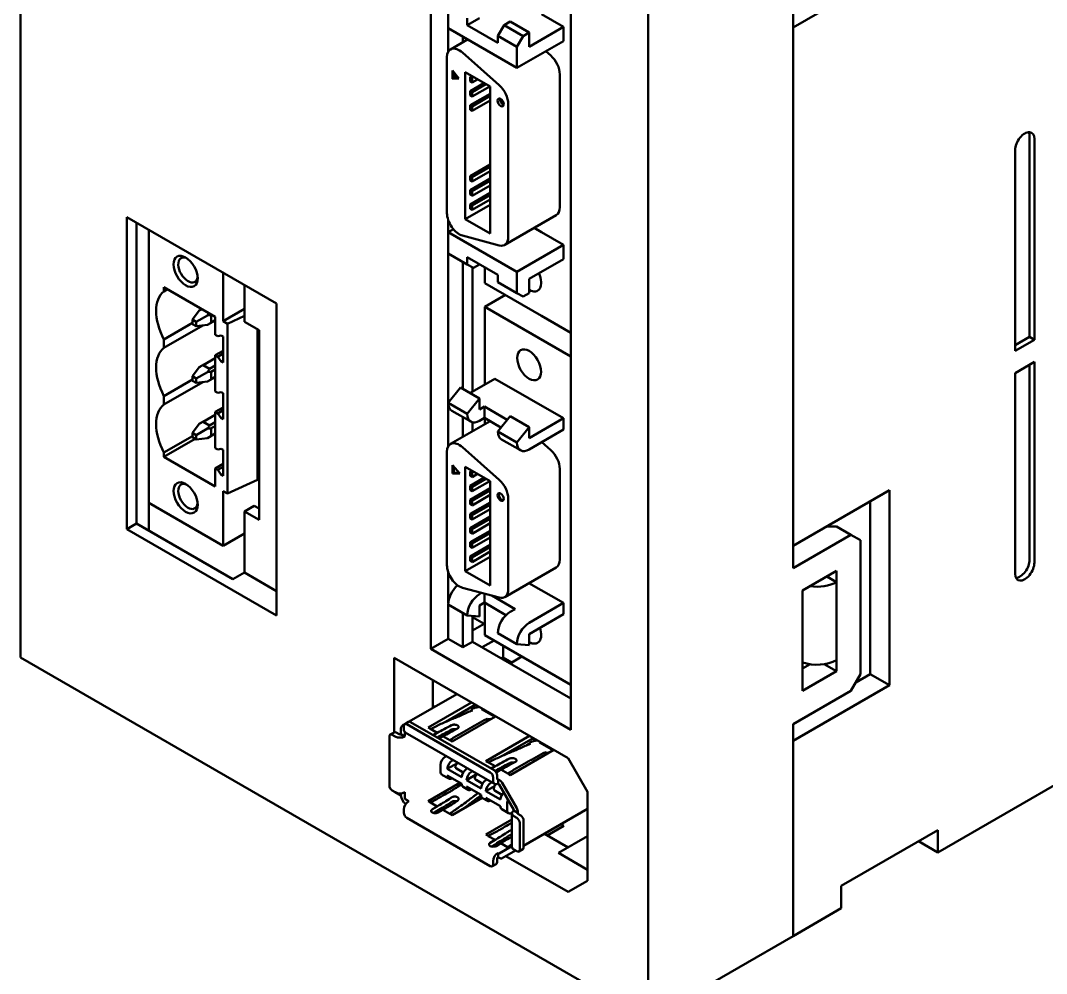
# Model space of a CAD drawing. Header units: millimetres. Extents: x 2121 to 4904, y 892 to 1933.
# Drawn here: x 2998.4 to 3105.8, y 1486.7 to 1586.4 of the extents above; entities that cross this region are included whole.
import ezdxf

# ---------------------------------------------------------------- set-up
doc = ezdxf.new("R2010")
doc.units = ezdxf.units.MM
doc.header["$LTSCALE"] = 1.8
doc.layers.add('외형선(ISO)', color=7, linetype='Continuous', lineweight=50)

msp = doc.modelspace()

# ---------------------------------------------------------------- linework, layer by layer
at = {"layer": '외형선(ISO)'}
for p, q in [((2998.437, 1519.75), (2998.437, 1723.874)), ((3064.097, 1685.965), (3064.097, 1481.841)), ((3041.368, 1520.625), (3041.368, 1598.658)), ((3089.35, 1591.485), (3079.249, 1585.653)), ((3056.015, 1590.202), (3056.015, 1512.168)), ((3043.178, 1585.577), (3043.178, 1587.799)), ((3079.249, 1529.081), (3079.249, 1587.402)), ((3046.45, 1586.651), (3045.167, 1585.91)), ((3045.167, 1585.91), (3045.167, 1586.651)), ((3052.946, 1587.048), (3055.237, 1585.725)), ((3050.362, 1581.429), (3043.178, 1585.577)), ((3043.186, 1583.126), (3043.186, 1585.572)), ((3045.167, 1585.91), (3048.374, 1584.059)), ((3049.015, 1585.91), (3048.374, 1584.799)), ((3049.657, 1586.281), (3049.015, 1585.91)), ((3049.015, 1585.91), (3051.004, 1584.762)), ((3049.657, 1586.281), (3051.645, 1585.133)), ((3051.645, 1583.651), (3055.237, 1585.725)), ((3055.237, 1585.725), (3055.237, 1584.244)), ((3079.249, 1531.414), (3079.249, 1585.653)), ((3045.213, 1584.402), (3043.426, 1583.371)), ((3044.702, 1584.698), (3044.702, 1584.107)), ((3050.362, 1583.651), (3048.374, 1584.799)), ((3048.374, 1584.799), (3048.374, 1584.059)), ((3050.362, 1583.651), (3051.004, 1584.762)), ((3055.237, 1584.244), (3050.362, 1581.429)), ((3051.004, 1584.762), (3051.645, 1585.133)), ((3051.645, 1585.133), (3051.645, 1583.651)), ((3050.362, 1581.429), (3050.362, 1583.651)), ((3053.399, 1583.182), (3053.902, 1582.737)), ((3043.05, 1576.615), (3043.05, 1582.54)), ((3044.665, 1583.039), (3048.514, 1579.626)), ((3043.629, 1581.174), (3043.629, 1580.276)), ((3043.629, 1581.174), (3044.302, 1580.336)), ((3044.956, 1565.61), (3044.956, 1580.974)), ((3044.956, 1580.974), (3047.558, 1579.472)), ((3043.885, 1580.424), (3043.629, 1580.276)), ((3044.302, 1580.336), (3043.629, 1580.276)), ((3043.885, 1580.855), (3043.885, 1580.424)), ((3043.885, 1580.424), (3044.208, 1580.453)), ((3045.47, 1580.487), (3045.635, 1580.583)), ((3045.47, 1580.022), (3045.47, 1580.487)), ((3045.47, 1580.487), (3045.671, 1580.371)), ((3045.671, 1579.906), (3045.47, 1580.022)), ((3045.671, 1580.371), (3045.836, 1580.466)), ((3045.671, 1580.371), (3045.671, 1579.906)), ((3046.239, 1580.234), (3045.671, 1579.906)), ((3054.853, 1580.757), (3054.853, 1576.022)), ((3045.47, 1579.006), (3046.918, 1579.842)), ((3045.47, 1578.541), (3045.47, 1579.006)), ((3045.47, 1579.006), (3045.671, 1578.889)), ((3045.671, 1578.889), (3047.119, 1579.726)), ((3047.522, 1579.493), (3045.671, 1578.424)), ((3045.671, 1578.889), (3045.671, 1578.424)), ((3047.558, 1579.472), (3047.558, 1564.108)), ((3045.47, 1577.524), (3047.558, 1578.73)), ((3045.671, 1578.424), (3045.47, 1578.541)), ((3045.671, 1577.408), (3047.558, 1578.498)), ((3047.558, 1578.032), (3045.671, 1576.943)), ((3045.47, 1577.059), (3045.47, 1577.524)), ((3045.47, 1577.524), (3045.671, 1577.408)), ((3045.671, 1576.943), (3045.47, 1577.059)), ((3045.671, 1577.408), (3045.671, 1576.943)), ((3049.464, 1577.646), (3049.464, 1572.911)), ((3043.05, 1566.245), (3043.05, 1576.615)), ((3054.853, 1576.022), (3054.853, 1566.844)), ((3103.998, 1574.28), (3103.998, 1553.285)), ((3104.503, 1573.989), (3104.503, 1552.993)), ((3049.464, 1572.911), (3049.464, 1563.733)), ((3102.482, 1551.827), (3102.482, 1572.822)), ((3045.47, 1570.118), (3047.558, 1571.323)), ((3045.671, 1570.001), (3047.558, 1571.091)), ((3047.558, 1570.626), (3045.671, 1569.536)), ((3045.47, 1570.118), (3045.671, 1570.001)), ((3045.47, 1569.652), (3045.47, 1570.118)), ((3045.47, 1568.636), (3047.558, 1569.842)), ((3045.671, 1569.536), (3045.47, 1569.652)), ((3045.671, 1570.001), (3045.671, 1569.536)), ((3047.558, 1569.609), (3045.671, 1568.52)), ((3045.671, 1568.52), (3045.47, 1568.636)), ((3045.47, 1568.171), (3045.47, 1568.636)), ((3045.47, 1567.155), (3047.558, 1568.361)), ((3045.47, 1568.171), (3045.671, 1568.055)), ((3045.671, 1568.055), (3047.558, 1569.144)), ((3045.671, 1568.055), (3045.671, 1568.52)), ((3047.558, 1568.128), (3045.671, 1567.039)), ((3047.558, 1567.112), (3044.956, 1565.61)), ((3045.671, 1567.039), (3045.47, 1567.155)), ((3045.47, 1566.69), (3045.47, 1567.155)), ((3045.671, 1566.573), (3047.558, 1567.663)), ((3045.671, 1566.573), (3045.671, 1567.039)), ((3045.47, 1566.69), (3045.671, 1566.573)), ((3054.477, 1566.013), (3049.089, 1562.902)), ((3009.548, 1533.164), (3009.548, 1565.824)), ((3009.548, 1565.824), (3025.206, 1556.784)), ((3010.558, 1533.747), (3010.558, 1565.24)), ((3043.186, 1564.25), (3043.186, 1565.502)), ((3047.558, 1564.108), (3044.956, 1565.61)), ((3011.872, 1535.905), (3011.872, 1564.482)), ((3011.872, 1532.989), (3011.872, 1564.482)), ((3043.719, 1564.558), (3043.178, 1564.245)), ((3043.178, 1564.245), (3050.362, 1560.098)), ((3043.178, 1562.023), (3043.178, 1564.245)), ((3048.514, 1562.851), (3044.665, 1563.882)), ((3052.172, 1564.682), (3052.946, 1564.235)), ((3052.946, 1564.235), (3055.237, 1562.912)), ((3050.362, 1560.098), (3055.237, 1562.912)), ((3055.237, 1562.912), (3055.237, 1561.431)), ((3043.178, 1562.023), (3045.167, 1560.875)), ((3043.186, 1546.403), (3043.186, 1562.019)), ((3044.702, 1561.144), (3044.702, 1547.85)), ((3045.167, 1560.875), (3045.167, 1561.616)), ((3048.374, 1559.764), (3045.167, 1561.616)), ((3045.167, 1560.875), (3045.808, 1560.505)), ((3045.712, 1547.559), (3045.712, 1560.561)), ((3046.45, 1560.875), (3045.808, 1560.505)), ((3055.237, 1561.431), (3051.645, 1559.357)), ((3019.63, 1554.918), (3019.63, 1560.003)), ((3047.027, 1560.542), (3047.027, 1558.913)), ((3048.374, 1559.764), (3048.374, 1559.024)), ((3050.362, 1557.876), (3050.362, 1560.098)), ((3013.427, 1558.049), (3013.427, 1558.499)), ((3018.801, 1555.396), (3013.427, 1558.499)), ((3021.872, 1554.859), (3021.872, 1558.708)), ((3047.027, 1558.913), (3052.946, 1555.495)), ((3048.374, 1559.024), (3050.362, 1557.876)), ((3051.645, 1559.357), (3051.645, 1557.876)), ((3013.427, 1558.049), (3013.817, 1558.274)), ((3047.027, 1556.433), (3049.175, 1557.673)), ((3051.004, 1557.505), (3050.362, 1557.876)), ((3051.645, 1557.876), (3051.004, 1557.505)), ((3025.206, 1556.784), (3025.206, 1524.124)), ((3047.027, 1556.433), (3056.015, 1551.243)), ((3047.027, 1548.319), (3047.027, 1556.433)), ((3017.135, 1556.03), (3016.417, 1555.093)), ((3016.821, 1554.86), (3017.992, 1555.535)), ((3017.419, 1556.194), (3017.135, 1556.03)), ((3018.446, 1555.601), (3018.387, 1555.567)), ((3018.387, 1555.567), (3018.387, 1554.793)), ((3018.801, 1553.506), (3018.801, 1555.396)), ((3021.872, 1556.213), (3019.63, 1554.918)), ((3021.872, 1555.492), (3020.074, 1554.661)), ((3052.946, 1555.495), (3056.015, 1553.723)), ((3016.417, 1554.75), (3013.427, 1553.023)), ((3013.427, 1552.123), (3017.515, 1554.483)), ((3016.417, 1555.093), (3016.417, 1554.626)), ((3016.417, 1555.093), (3016.821, 1554.86)), ((3016.417, 1554.626), (3016.821, 1554.393)), ((3016.821, 1554.393), (3016.821, 1554.86)), ((3017.992, 1554.546), (3016.821, 1554.393)), ((3018.801, 1555.013), (3017.992, 1554.546)), ((3018.801, 1555.033), (3018.387, 1554.793)), ((3020.074, 1554.661), (3019.63, 1554.918)), ((3020.074, 1536.885), (3020.074, 1554.661)), ((3023.387, 1553.984), (3021.872, 1554.859)), ((3018.801, 1553.506), (3019.067, 1553.353)), ((3019.067, 1553.353), (3019.428, 1553.436)), ((3019.428, 1553.436), (3019.63, 1553.32)), ((3019.63, 1553.32), (3019.63, 1550.59)), ((3023.216, 1538.337), (3023.216, 1554.084)), ((3023.387, 1534.155), (3023.387, 1553.984)), ((3102.482, 1552.41), (3103.998, 1553.285)), ((3103.998, 1553.285), (3104.503, 1552.993)), ((3013.427, 1552.123), (3013.427, 1553.023)), ((3104.503, 1552.993), (3102.482, 1551.827)), ((3018.801, 1551.067), (3017.135, 1550.105)), ((3018.801, 1551.047), (3017.547, 1550.323)), ((3018.801, 1551.36), (3019.63, 1551.838)), ((3019.067, 1551.207), (3018.801, 1551.36)), ((3018.801, 1547.581), (3018.801, 1551.36)), ((3019.067, 1551.207), (3019.63, 1551.532)), ((3019.428, 1550.707), (3019.067, 1551.207)), ((3016.417, 1549.167), (3017.135, 1550.105)), ((3017.547, 1550.323), (3018.217, 1549.936)), ((3018.801, 1550.274), (3018.217, 1549.936)), ((3018.801, 1549.881), (3018.387, 1549.642)), ((3019.428, 1550.707), (3019.63, 1550.824)), ((3019.63, 1550.59), (3019.428, 1550.707)), ((3102.482, 1549.494), (3104.503, 1550.66)), ((3103.998, 1550.369), (3103.998, 1529.956)), ((3104.503, 1550.66), (3104.503, 1529.665)), ((3016.417, 1548.824), (3013.427, 1547.098)), ((3016.821, 1548.934), (3016.417, 1549.167)), ((3016.417, 1548.701), (3016.417, 1549.167)), ((3017.992, 1549.61), (3016.821, 1548.934)), ((3016.821, 1548.468), (3016.821, 1548.934)), ((3018.801, 1549.087), (3017.992, 1548.62)), ((3018.387, 1549.642), (3018.387, 1548.868)), ((3018.801, 1549.107), (3018.387, 1548.868)), ((3045.458, 1547.413), (3048.053, 1548.911)), ((3055.237, 1544.764), (3048.053, 1548.911)), ((3102.482, 1528.498), (3102.482, 1549.494)), ((3013.427, 1546.198), (3017.515, 1548.558)), ((3016.417, 1548.701), (3016.821, 1548.468)), ((3016.821, 1548.468), (3017.992, 1548.62)), ((3043.178, 1546.393), (3044.461, 1547.989)), ((3046.45, 1546.841), (3044.461, 1547.989)), ((3013.427, 1546.198), (3013.427, 1547.098)), ((3018.801, 1547.581), (3019.067, 1547.428)), ((3019.067, 1547.428), (3019.428, 1547.511)), ((3019.428, 1547.511), (3019.63, 1547.394)), ((3019.63, 1547.394), (3019.63, 1544.665)), ((3045.167, 1545.245), (3046.45, 1546.841)), ((3046.45, 1546.841), (3046.45, 1545.689)), ((3018.801, 1545.435), (3019.63, 1545.913)), ((3019.067, 1545.281), (3019.63, 1545.606)), ((3043.178, 1546.393), (3045.167, 1545.245)), ((3043.186, 1541.835), (3043.186, 1546.232)), ((3045.543, 1544.414), (3043.554, 1545.563)), ((3046.45, 1545.689), (3046.963, 1545.986)), ((3046.963, 1545.986), (3046.963, 1544.801)), ((3046.963, 1545.986), (3049.35, 1544.607)), ((3018.801, 1545.141), (3017.135, 1544.179)), ((3018.801, 1545.122), (3017.547, 1544.398)), ((3019.067, 1545.281), (3018.801, 1545.435)), ((3018.801, 1541.656), (3018.801, 1545.435)), ((3019.428, 1544.782), (3019.067, 1545.281)), ((3019.428, 1544.782), (3019.63, 1544.898)), ((3019.63, 1544.665), (3019.428, 1544.782)), ((3047.551, 1544.461), (3043.426, 1542.079)), ((3044.702, 1544.9), (3044.702, 1542.816)), ((3046.963, 1544.801), (3046.45, 1544.504)), ((3048.699, 1543.798), (3046.963, 1544.801)), ((3047.027, 1544.159), (3047.027, 1544.764)), ((3048.374, 1543.393), (3049.657, 1544.989)), ((3049.657, 1544.989), (3051.645, 1543.841)), ((3051.645, 1542.69), (3055.237, 1544.764)), ((3055.237, 1543.578), (3055.237, 1544.764)), ((3174.203, 1545.411), (3094.401, 1499.337)), ((3017.135, 1544.179), (3016.417, 1543.242)), ((3016.821, 1543.009), (3017.992, 1543.684)), ((3017.547, 1544.398), (3018.217, 1544.011)), ((3018.801, 1544.348), (3018.217, 1544.011)), ((3018.801, 1543.955), (3018.387, 1543.716)), ((3018.387, 1543.716), (3018.387, 1542.943)), ((3045.712, 1543.399), (3045.712, 1544.348)), ((3050.362, 1542.245), (3048.374, 1543.393)), ((3051.645, 1543.841), (3050.362, 1542.245)), ((3051.645, 1542.69), (3051.645, 1543.841)), ((3051.645, 1541.505), (3055.237, 1543.578)), ((3016.417, 1542.899), (3013.427, 1541.173)), ((3016.7, 1542.612), (3013.427, 1540.722)), ((3016.417, 1543.242), (3016.417, 1542.775)), ((3016.417, 1543.242), (3016.821, 1543.009)), ((3016.417, 1542.775), (3016.821, 1542.542)), ((3016.821, 1542.542), (3016.821, 1543.009)), ((3017.992, 1542.695), (3016.821, 1542.542)), ((3018.801, 1543.162), (3017.992, 1542.695)), ((3018.801, 1543.182), (3018.387, 1542.943)), ((3050.738, 1541.415), (3048.75, 1542.563)), ((3018.801, 1541.656), (3019.067, 1541.502)), ((3019.067, 1541.502), (3019.428, 1541.586)), ((3019.428, 1541.586), (3019.63, 1541.469)), ((3019.63, 1541.469), (3019.63, 1538.74)), ((3043.05, 1529.398), (3043.05, 1541.249)), ((3044.665, 1541.747), (3048.514, 1538.335)), ((3052.972, 1542.27), (3053.902, 1541.445)), ((3013.427, 1540.722), (3013.427, 1541.173)), ((3018.801, 1537.62), (3013.427, 1540.722)), ((3018.801, 1539.509), (3019.63, 1539.988)), ((3018.801, 1537.62), (3018.801, 1539.509)), ((3019.067, 1539.356), (3018.801, 1539.509)), ((3019.067, 1539.356), (3019.63, 1539.681)), ((3019.428, 1538.856), (3019.067, 1539.356)), ((3043.629, 1539.873), (3044.398, 1538.984)), ((3043.629, 1538.984), (3043.629, 1539.873)), ((3043.757, 1539.058), (3043.757, 1539.725)), ((3044.956, 1528.762), (3044.956, 1539.683)), ((3044.956, 1539.683), (3047.558, 1538.181)), ((3045.47, 1539.196), (3045.635, 1539.291)), ((3045.47, 1538.731), (3045.47, 1539.196)), ((3045.47, 1539.196), (3045.671, 1539.079)), ((3045.671, 1539.079), (3045.836, 1539.175)), ((3054.853, 1539.466), (3054.853, 1529.996)), ((3019.428, 1538.856), (3019.63, 1538.973)), ((3019.63, 1538.74), (3019.428, 1538.856)), ((3023.216, 1538.337), (3020.074, 1536.885)), ((3023.387, 1538.436), (3023.216, 1538.337)), ((3043.629, 1538.984), (3043.757, 1539.058)), ((3044.398, 1538.984), (3043.629, 1538.984)), ((3044.334, 1539.058), (3043.757, 1539.058)), ((3045.47, 1538.731), (3045.671, 1538.614)), ((3045.47, 1537.714), (3046.918, 1538.551)), ((3045.671, 1538.614), (3045.671, 1539.079)), ((3046.239, 1538.942), (3045.671, 1538.614)), ((3045.671, 1537.598), (3047.119, 1538.434)), ((3047.522, 1538.202), (3045.671, 1537.133)), ((3047.558, 1538.181), (3047.558, 1527.26)), ((3019.63, 1537.142), (3019.63, 1531.426)), ((3020.074, 1536.885), (3019.63, 1537.142)), ((3045.47, 1537.249), (3045.47, 1537.714)), ((3045.47, 1537.714), (3045.671, 1537.598)), ((3045.47, 1536.233), (3047.558, 1537.439)), ((3045.47, 1537.249), (3045.671, 1537.133)), ((3045.671, 1537.133), (3045.671, 1537.598)), ((3045.671, 1536.117), (3047.558, 1537.206)), ((3079.249, 1531.414), (3089.35, 1537.246)), ((3089.35, 1537.246), (3089.35, 1516.834)), ((3011.872, 1535.905), (3019.63, 1531.426)), ((3045.47, 1535.768), (3045.47, 1536.233)), ((3045.47, 1536.233), (3045.671, 1536.117)), ((3045.47, 1534.752), (3047.558, 1535.957)), ((3047.558, 1536.741), (3045.671, 1535.652)), ((3045.671, 1535.652), (3045.671, 1536.117)), ((3049.464, 1536.355), (3049.464, 1526.885)), ((3087.33, 1518), (3087.33, 1536.08)), ((3022.882, 1535.613), (3021.872, 1535.03)), ((3021.872, 1535.03), (3023.387, 1534.155)), ((3021.872, 1528.615), (3021.872, 1535.03)), ((3023.387, 1535.322), (3022.882, 1535.613)), ((3045.47, 1535.768), (3045.671, 1535.652)), ((3045.671, 1534.635), (3047.558, 1535.725)), ((3047.558, 1535.26), (3045.671, 1534.17)), ((3009.548, 1533.164), (3010.558, 1533.747)), ((3020.66, 1527.915), (3010.558, 1533.747)), ((3045.47, 1534.752), (3045.671, 1534.635)), ((3045.47, 1534.286), (3045.47, 1534.752)), ((3045.47, 1533.27), (3047.558, 1534.476)), ((3045.47, 1534.286), (3045.671, 1534.17)), ((3045.671, 1534.17), (3045.671, 1534.635)), ((3045.671, 1533.154), (3047.558, 1534.243)), ((3047.558, 1533.778), (3045.671, 1532.689)), ((3025.206, 1524.124), (3009.548, 1533.164)), ((3019.63, 1531.426), (3021.872, 1532.721)), ((3045.47, 1532.805), (3045.47, 1533.27)), ((3045.47, 1533.27), (3045.671, 1533.154)), ((3045.47, 1531.789), (3047.558, 1532.995)), ((3045.47, 1532.805), (3045.671, 1532.689)), ((3045.671, 1532.689), (3045.671, 1533.154)), ((3045.671, 1531.673), (3047.558, 1532.762)), ((3082.784, 1533.455), (3083.795, 1533.455)), ((3083.795, 1533.455), (3085.31, 1532.581)), ((3045.47, 1531.324), (3045.47, 1531.789)), ((3045.47, 1531.789), (3045.671, 1531.673)), ((3047.558, 1532.297), (3045.671, 1531.207)), ((3045.671, 1531.207), (3045.671, 1531.673)), ((3085.31, 1532.581), (3079.249, 1529.081)), ((3085.31, 1532.581), (3086.32, 1531.997)), ((3086.32, 1518), (3086.32, 1531.997)), ((3045.47, 1530.308), (3047.558, 1531.513)), ((3045.47, 1531.324), (3045.671, 1531.207)), ((3045.671, 1530.191), (3047.558, 1531.281)), ((3047.558, 1530.816), (3045.671, 1529.726)), ((3044.956, 1528.762), (3047.558, 1530.265)), ((3045.47, 1529.842), (3045.47, 1530.308)), ((3045.47, 1530.308), (3045.671, 1530.191)), ((3045.47, 1529.842), (3045.671, 1529.726)), ((3045.671, 1529.726), (3045.671, 1530.191)), ((3020.66, 1527.915), (3021.872, 1528.615)), ((3021.872, 1528.615), (3025.206, 1526.69)), ((3043.186, 1525.461), (3043.186, 1528.655)), ((3047.558, 1527.26), (3044.956, 1528.762)), ((3054.477, 1529.166), (3049.089, 1526.055)), ((3080.259, 1526.748), (3083.795, 1528.79)), ((3083.795, 1528.79), (3083.795, 1518.292)), ((3051.63, 1527.522), (3055.237, 1525.439)), ((3082.784, 1528.206), (3083.795, 1527.623)), ((3083.795, 1527.623), (3083.795, 1519.458)), ((3048.514, 1526.003), (3044.665, 1527.035)), ((3046.45, 1526.365), (3046.677, 1526.496)), ((3046.963, 1525.476), (3046.963, 1526.419)), ((3080.259, 1516.251), (3080.259, 1526.748)), ((3043.178, 1525.291), (3045.167, 1524.143)), ((3043.186, 1521.674), (3043.186, 1525.286)), ((3046.963, 1525.476), (3046.45, 1525.18)), ((3046.45, 1525.18), (3046.45, 1524.028)), ((3049.22, 1524.172), (3046.963, 1525.476)), ((3047.027, 1522.065), (3047.027, 1525.439)), ((3047.745, 1526.209), (3050.17, 1524.809)), ((3055.237, 1525.439), (3051.645, 1523.365)), ((3055.237, 1525.439), (3055.237, 1524.254)), ((3044.702, 1524.411), (3044.702, 1520.8)), ((3045.167, 1524.143), (3046.45, 1524.028)), ((3045.712, 1521.383), (3045.712, 1524.094)), ((3050.17, 1524.809), (3049.657, 1524.513)), ((3055.237, 1524.254), (3051.645, 1522.18)), ((3045.712, 1523.949), (3046.924, 1523.249)), ((3046.924, 1523.249), (3045.712, 1522.549)), ((3056.015, 1516.876), (3047.027, 1522.065)), ((3050.362, 1521.143), (3048.374, 1522.291)), ((3051.645, 1521.028), (3051.645, 1522.18)), ((3041.368, 1520.625), (3043.186, 1521.674)), ((3044.702, 1520.8), (3043.186, 1521.674)), ((3045.712, 1521.383), (3044.702, 1520.8)), ((3045.712, 1521.383), (3056.015, 1515.434)), ((3046.722, 1520.8), (3047.97, 1521.521)), ((3048.944, 1519.75), (3048.944, 1520.958)), ((3050.362, 1521.143), (3051.645, 1521.028)), ((3056.015, 1512.168), (3041.368, 1520.625)), ((3049.644, 1519.113), (3050.893, 1519.833)), ((3064.097, 1481.841), (2998.437, 1519.75)), ((3037.53, 1519.692), (3055.712, 1509.194)), ((3037.53, 1511.904), (3037.53, 1519.692)), ((3048.944, 1519.75), (3048.742, 1519.633)), ((3049.846, 1519.229), (3048.944, 1519.75)), ((3080.259, 1518.583), (3081.035, 1519.031)), ((3083.795, 1518.292), (3082.514, 1519.031)), ((3083.795, 1518.292), (3080.259, 1516.251)), ((3086.32, 1518), (3085.31, 1516.251)), ((3085.815, 1517.125), (3087.33, 1518)), ((3089.35, 1516.834), (3087.33, 1518)), ((3041.57, 1517.359), (3041.57, 1514.451)), ((3089.35, 1516.834), (3079.249, 1511.002)), ((3039.101, 1513.026), (3044.088, 1515.905)), ((3079.249, 1512.751), (3085.31, 1516.251)), ((3041.065, 1512.401), (3045.611, 1515.026)), ((3041.765, 1514.563), (3041.57, 1514.676)), ((3041.57, 1514.676), (3041.765, 1514.563)), ((3042.916, 1513.003), (3046.015, 1514.793)), ((3048.136, 1513.568), (3043.59, 1510.943)), ((3046.66, 1514.339), (3047.872, 1513.639)), ((3047.227, 1514.093), (3047.227, 1514.011)), ((3038.237, 1512.285), (3038.237, 1511.702)), ((3038.385, 1512.612), (3038.577, 1512.723)), ((3038.54, 1512.576), (3038.54, 1512.226)), ((3038.628, 1512.773), (3039.032, 1513.006)), ((3038.843, 1512.751), (3047.581, 1507.707)), ((3039.247, 1512.985), (3047.985, 1507.94)), ((3041.318, 1512.256), (3041.065, 1512.401)), ((3047.24, 1513.325), (3047.207, 1513.032)), ((3079.249, 1490.589), (3079.249, 1512.751)), ((3037.024, 1506.336), (3037.024, 1511.468)), ((3037.113, 1511.664), (3037.517, 1511.898)), ((3037.631, 1511.468), (3037.327, 1511.643)), ((3038.035, 1511.702), (3037.732, 1511.877)), ((3038.641, 1511.468), (3038.237, 1511.702)), ((3038.641, 1511.935), (3038.641, 1511.468)), ((3038.688, 1511.899), (3048.032, 1506.505)), ((3042.025, 1511.847), (3041.318, 1512.256)), ((3041.621, 1511.614), (3042.025, 1511.847)), ((3042.631, 1511.497), (3042.227, 1511.264)), ((3043.338, 1511.089), (3042.631, 1511.497)), ((3051.672, 1511.527), (3047.126, 1508.902)), ((3052.076, 1511.293), (3048.977, 1509.504)), ((3052.363, 1511.034), (3051.995, 1511.247)), ((3043.59, 1510.943), (3043.338, 1511.089)), ((3051.697, 1510.719), (3051.404, 1510.55)), ((3051.692, 1510.679), (3051.622, 1510.639)), ((3051.735, 1510.741), (3051.735, 1510.741)), ((3052.177, 1511.002), (3052.177, 1511.142)), ((3052.335, 1511.05), (3052.284, 1511.021)), ((3052.72, 1510.84), (3053.933, 1510.14)), ((3079.249, 1490.589), (3079.249, 1511.002)), ((3042.883, 1509.363), (3042.982, 1509.42)), ((3054.214, 1510.059), (3049.651, 1507.424)), ((3053.301, 1509.826), (3053.266, 1509.511)), ((3057.733, 1505.694), (3055.712, 1509.194)), ((3042.378, 1508.488), (3042.378, 1507.8)), ((3044.138, 1508.688), (3043.085, 1508.08)), ((3044.601, 1507.205), (3043.085, 1508.08)), ((3043.689, 1509.012), (3043.59, 1508.955)), ((3044.626, 1507.774), (3044.054, 1508.104)), ((3045.106, 1508.08), (3045.205, 1508.137)), ((3047.126, 1508.902), (3047.379, 1508.756)), ((3048.086, 1508.348), (3047.379, 1508.756)), ((3048.086, 1508.348), (3047.682, 1508.115)), ((3048.199, 1507.714), (3048.692, 1507.998)), ((3049.399, 1507.59), (3048.692, 1507.998)), ((3043.233, 1507.065), (3042.526, 1507.473)), ((3044.601, 1506.517), (3043.085, 1507.392)), ((3046.215, 1507.554), (3045.106, 1506.913)), ((3046.621, 1506.039), (3045.106, 1506.913)), ((3045.71, 1507.845), (3045.611, 1507.788)), ((3046.641, 1506.61), (3046.095, 1506.925)), ((3046.247, 1507.535), (3046.243, 1507.533)), ((3047.126, 1506.913), (3047.225, 1506.97)), ((3047.884, 1507.182), (3047.884, 1506.832)), ((3048.08, 1507.878), (3048.073, 1507.874)), ((3048.288, 1507.415), (3048.288, 1507.065)), ((3048.524, 1506.928), (3048.389, 1507.007)), ((3048.389, 1507.007), (3048.389, 1506.54)), ((3049.399, 1507.59), (3049.534, 1507.512)), ((3041.065, 1504.703), (3044.404, 1506.631)), ((3045.254, 1505.898), (3044.749, 1506.19)), ((3046.621, 1505.35), (3045.106, 1506.225)), ((3048.004, 1506.254), (3047.126, 1505.747)), ((3047.73, 1506.679), (3047.631, 1506.622)), ((3048.389, 1506.54), (3048.524, 1506.462)), ((3048.524, 1506.462), (3050.055, 1503.81)), ((3050.341, 1503.975), (3048.81, 1506.627)), ((3037.631, 1505.636), (3037.327, 1505.811)), ((3038.237, 1505.286), (3037.631, 1505.636)), ((3038.237, 1505.286), (3038.237, 1505.52)), ((3038.641, 1505.053), (3038.641, 1505.636)), ((3039.045, 1504.703), (3038.742, 1504.878)), ((3046.726, 1505.055), (3043.59, 1503.245)), ((3046.469, 1505.199), (3046.722, 1505.053)), ((3046.671, 1505.125), (3046.671, 1505.082)), ((3047.274, 1504.732), (3046.769, 1505.023)), ((3048.641, 1504.872), (3047.126, 1505.747)), ((3048.641, 1504.184), (3047.126, 1505.059)), ((3048.688, 1505.428), (3048.087, 1505.775)), ((3057.733, 1505.694), (3057.733, 1496.363)), ((3038.54, 1503.478), (3038.54, 1503.828)), ((3041.318, 1504.557), (3041.065, 1504.703)), ((3042.019, 1504.146), (3041.312, 1504.554)), ((3042.019, 1504.146), (3041.52, 1503.857)), ((3042.025, 1503.682), (3041.638, 1503.459)), ((3042.126, 1503.507), (3042.625, 1503.796)), ((3043.332, 1503.388), (3042.625, 1503.796)), ((3049.496, 1503.449), (3048.789, 1503.857)), ((3049.348, 1503.776), (3049.348, 1504.464)), ((3050.055, 1503.81), (3050.055, 1503.712)), ((3050.055, 1503.712), (3050.459, 1503.478)), ((3051.066, 1500.037), (3057.733, 1503.887)), ((3038.843, 1502.953), (3047.581, 1497.909)), ((3043.59, 1503.245), (3043.337, 1503.391)), ((3043.337, 1503.391), (3043.337, 1503.391)), ((3049.846, 1502.774), (3047.126, 1501.204)), ((3049.846, 1503.42), (3049.846, 1499.921)), ((3049.853, 1503.484), (3049.855, 1503.485)), ((3050.055, 1503.128), (3050.358, 1502.953)), ((3050.459, 1503.478), (3050.459, 1503.577)), ((3050.459, 1503.362), (3050.763, 1503.187)), ((3051.066, 1499.862), (3051.066, 1502.662)), ((3050.661, 1499.629), (3050.661, 1502.429)), ((3055.258, 1502.108), (3053.54, 1501.116)), ((3054.955, 1502.283), (3055.258, 1502.108)), ((3084.3, 1495.838), (3094.401, 1501.67)), ((3094.401, 1501.67), (3094.401, 1499.337)), ((3047.126, 1501.204), (3047.379, 1501.058)), ((3048.08, 1500.647), (3047.373, 1501.055)), ((3047.581, 1500.358), (3048.08, 1500.647)), ((3053.237, 1501.291), (3055.712, 1499.862)), ((3054.702, 1499.279), (3057.733, 1501.029)), ((3094.401, 1499.337), (3092.381, 1500.504)), ((3047.699, 1499.96), (3048.086, 1500.183)), ((3048.686, 1500.297), (3048.187, 1500.008)), ((3048.524, 1499.23), (3049.846, 1499.993)), ((3049.393, 1499.889), (3048.686, 1500.297)), ((3050.207, 1499.542), (3048.81, 1498.735)), ((3049.398, 1499.892), (3049.534, 1499.813)), ((3049.398, 1499.892), (3049.398, 1499.892)), ((3050.055, 1499.629), (3050.358, 1499.454)), ((3050.573, 1499.433), (3050.977, 1499.666)), ((3047.884, 1498.084), (3047.884, 1498.434)), ((3048.288, 1498.317), (3048.288, 1498.667)), ((3048.389, 1499.308), (3048.524, 1499.23)), ((3048.389, 1498.842), (3048.389, 1499.308)), ((3048.524, 1498.763), (3048.389, 1498.842)), ((3055.712, 1495.197), (3049.197, 1498.958)), ((3057.733, 1497.53), (3054.702, 1499.279)), ((3048.199, 1498.121), (3047.795, 1497.887)), ((3055.712, 1495.197), (3057.733, 1496.363)), ((3084.3, 1493.505), (3084.3, 1495.838)), ((3084.3, 1493.505), (3079.249, 1490.589)), ((3064.097, 1481.841), (3079.249, 1490.589))]:
    msp.add_line(p, q, dxfattribs=at)
for centre, major_axis, ratio, start_param, end_param in [((3044.333, 1581.8), (-0.907, 1.571), 0.5773503, 5.2359878, 7.0685835), ((3053.57, 1581.498), (0.907, -1.571), 0.5773503, 0.7853982, 2.0943951), ((3048.182, 1578.387), (-0.907, 1.571), 0.5773503, 3.9269908, 5.2359878), ((3048.918, 1577.967), (0.227, -0.393), 0.5773503, 3.7428569, 5.6819211), ((3103.492, 1573.405), (0.714, 1.237), 0.5773503, 5.4977871, 8.6393798), ((3102.987, 1573.697), (0.714, 1.237), 0.5773503, 5.4977871, 5.9218182), ((3044.333, 1565.505), (0.907, -1.571), 0.5773503, 3.9269908, 5.7595865), ((3053.57, 1567.584), (0.907, -1.571), 0.5773503, 0, 0.7853982), ((3048.182, 1564.473), (0.907, -1.571), 0.5773503, 5.7595865, 7.0685835), ((3015.956, 1560.285), (0.719, -1.245), 0.5773503, 2.4708442, 6.9539338), ((3051.645, 1559.653), (0.889, -1.54), 0.5773503, 5.4977871, 7.7091685), ((3015.953, 1554.078), (-2.357, 4.083), 0.5773503, 0.074193, 1.4966033), ((3015.778, 1554.257), (2.563, 2.127), 0.1976034, 0.720103, 0.8584228), ((3015.778, 1554.257), (2.563, 2.127), 0.1976034, 5.5708118, 5.7091315), ((3015.778, 1554.257), (3.123, 1.156), 0.1976034, 0.5126609, 0.7123736), ((3015.778, 1554.257), (3.123, 1.156), 0.1976034, 5.4247625, 5.6244752), ((3015.953, 1548.153), (-2.357, 4.083), 0.5773503, 0.074193, 1.4966033), ((3015.778, 1548.331), (2.563, 2.127), 0.1976034, 0.6587102, 0.8584228), ((3015.778, 1548.331), (2.563, 2.127), 0.1976034, 5.5708118, 5.7705244), ((3015.778, 1548.331), (3.123, 1.156), 0.1976034, 0.5126609, 0.7123736), ((3015.778, 1548.331), (3.123, 1.156), 0.1976034, 5.4247625, 5.6244752), ((3015.953, 1542.227), (-2.357, 4.083), 0.5773503, 0.074193, 1.4966033), ((3044.461, 1547.134), (-0.907, -1.571), 0.5773503, 5.4977871, 6.2831853), ((3046.45, 1545.986), (-0.907, -1.571), 0.5773503, 5.4977871, 7.0685835), ((3015.778, 1542.406), (2.563, 2.127), 0.1976034, 0.6587102, 0.8584228), ((3015.778, 1542.406), (2.563, 2.127), 0.1976034, 5.5708118, 5.7705244), ((3015.778, 1542.406), (3.123, 1.156), 0.1976034, 0.5126609, 0.7123736), ((3049.657, 1544.134), (-0.907, -1.571), 0.5773503, 5.4977871, 6.2831853), ((3015.778, 1542.406), (3.123, 1.156), 0.1976034, 5.4247625, 5.6244752), ((3044.333, 1540.508), (-0.907, 1.571), 0.5773503, 5.2359878, 7.0685835), ((3051.645, 1542.986), (-0.907, -1.571), 0.5773503, 5.4977871, 7.0685835), ((3053.57, 1540.206), (0.907, -1.571), 0.5773503, 0.7853982, 2.0943951), ((3015.956, 1536.584), (-0.719, 1.245), 0.5773503, 5.6124368, 10.0955265), ((3048.182, 1537.095), (0.907, -1.571), 0.5773503, 0.7853982, 2.0943951), ((3048.79, 1536.602), (0.227, -0.393), 0.5773503, 3.4283492, 5.9964288), ((3053.57, 1530.737), (0.907, -1.571), 0.5773503, 0, 0.7853982), ((3103.492, 1529.081), (-0.714, -1.237), 0.5773503, 5.4977871, 8.6393798), ((3102.987, 1529.373), (-0.714, -1.237), 0.5773503, 0.3613671, 2.3561945), ((3044.333, 1528.657), (-0.907, 1.571), 0.5773503, 0.7853982, 2.6179939), ((3044.461, 1526.031), (0.907, 1.571), 0.5773503, 1.0264831, 2.3561945), ((3081.774, 1528.79), (-2.857, 0), 0.5773503, 1.3089969, 2.3561945), ((3046.45, 1524.883), (-0.907, -1.571), 0.5773503, 3.9269908, 5.4977871), ((3048.182, 1527.626), (0.907, -1.571), 0.5773503, 5.7595865, 7.0685835), ((3049.657, 1523.032), (0.907, 1.571), 0.5773503, 0.7853982, 2.3561945), ((3051.645, 1521.884), (-0.907, -1.571), 0.5773503, 3.9269908, 5.4977871), ((3051.645, 1522.806), (0.889, -1.54), 0.5773503, 5.4977871, 7.5440877), ((3081.774, 1520.625), (2.857, 0), 0.5773503, 4.1533991, 5.4977871), ((3038.742, 1511.993), (-0.357, 0.619), 0.5773503, 5.8956967, 7.0685835), ((3038.843, 1512.401), (-0.214, 0.371), 0.5773503, 5.4977871, 7.0685835), ((3039.247, 1512.635), (-0.214, 0.371), 0.5773503, 5.4977871, 6.2831853), ((3037.327, 1511.293), (-0.214, 0.371), 0.5773503, 5.4977871, 7.0685835), ((3037.732, 1511.527), (-0.214, 0.371), 0.5773503, 5.4977871, 6.2831853), ((3038.136, 1511.76), (0.714, 0), 0.5773503, 3.9269908, 5.4977871), ((3038.136, 1511.76), (-0.143, 0), 0.5773503, 0.7853982, 2.3561945), ((3039.045, 1512.518), (-0.357, -0.619), 0.5773503, 5.4977871, 6.2831853), ((3042.883, 1508.78), (0.357, 0.619), 0.5773503, 0.7853982, 2.3561945), ((3043.59, 1508.371), (0.357, 0.619), 0.5773503, 0.7853982, 2.3561945), ((3045.106, 1507.497), (-0.357, -0.619), 0.5773503, 3.9269908, 5.4977871), ((3042.883, 1508.091), (-0.357, -0.619), 0.5773503, 5.4977871, 6.2831853), ((3043.59, 1507.683), (-0.357, -0.619), 0.5773503, 5.4977871, 7.0685835), ((3045.611, 1507.205), (0.357, 0.619), 0.5773503, 0.7853982, 2.3561945), ((3047.126, 1506.33), (-0.357, -0.619), 0.5773503, 3.9269908, 5.4977871), ((3047.581, 1507.357), (-0.214, 0.371), 0.5773503, 3.9269908, 5.4977871), ((3047.985, 1507.59), (0.214, -0.371), 0.5773503, 0.7853982, 2.3561945), ((3048.389, 1507.123), (-0.071, -0.124), 0.5773503, 5.4977871, 7.0685835), ((3048.524, 1506.462), (-0.286, 0.495), 0.5773503, 4.712389, 5.4977871), ((3049.534, 1507.045), (-0.286, 0.495), 0.5773503, 5.204382, 5.4977871), ((3037.327, 1506.161), (-0.214, 0.371), 0.5773503, 0.7853982, 2.3561945), ((3045.106, 1506.808), (-0.357, -0.619), 0.5773503, 5.4977871, 6.2831853), ((3045.611, 1506.517), (-0.357, -0.619), 0.5773503, 5.4977871, 7.0685835), ((3047.631, 1506.039), (0.357, 0.619), 0.5773503, 0.7853982, 2.3561945), ((3048.389, 1507.123), (-0.357, -0.619), 0.5773503, 5.4977871, 7.0685835), ((3038.136, 1505.928), (-0.714, 0), 0.5773503, 0.7853982, 2.3561945), ((3038.742, 1504.995), (0.357, -0.619), 0.5773503, 3.9269908, 5.4977871), ((3038.742, 1504.995), (0.071, -0.124), 0.5773503, 3.9269908, 5.4977871), ((3047.126, 1505.642), (-0.357, -0.619), 0.5773503, 5.4977871, 6.2831853), ((3047.631, 1505.35), (-0.357, -0.619), 0.5773503, 5.4977871, 7.0685835), ((3049.146, 1505.164), (-0.357, -0.619), 0.5773503, 4.2204905, 5.4977871), ((3049.853, 1504.756), (-0.357, -0.619), 0.5773503, 4.8650004, 5.4977871), ((3039.045, 1504.12), (0.357, 0.619), 0.5773503, 0.7853982, 2.3561945), ((3041.823, 1503.682), (-0.429, 0), 0.5773503, 5.4977871, 8.6393798), ((3049.146, 1504.476), (-0.357, -0.619), 0.5773503, 5.4977871, 6.2831853), ((3049.853, 1504.067), (-0.357, -0.619), 0.5773503, 5.4977871, 7.0685835), ((3050.56, 1503.42), (-0.714, 0), 0.5773503, 5.4977871, 7.0685835), ((3050.055, 1503.81), (-0.286, 0.495), 0.5773503, 3.9269908, 4.712389), ((3038.843, 1503.303), (-0.214, 0.371), 0.5773503, 0.7853982, 2.3561945), ((3050.358, 1502.603), (-0.214, 0.371), 0.5773503, 3.9269908, 5.4977871), ((3050.56, 1503.42), (-0.143, 0), 0.5773503, 5.4977871, 7.0685835), ((3050.763, 1502.837), (0.214, -0.371), 0.5773503, 0.7853982, 2.3561945), ((3047.884, 1500.183), (-0.429, 0), 0.5773503, 5.4977871, 8.6393798), ((3050.56, 1499.921), (-0.714, 0), 0.5773503, 0, 0.7853982), ((3050.358, 1499.804), (0.214, -0.371), 0.5773503, 5.4977871, 7.0685835), ((3050.763, 1500.037), (0.214, -0.371), 0.5773503, 0, 0.7853982), ((3048.389, 1498.725), (-0.357, -0.619), 0.5773503, 3.9269908, 5.4977871), ((3047.985, 1498.492), (0.214, -0.371), 0.5773503, 0, 0.7853982), ((3048.389, 1498.725), (0.071, 0.124), 0.5773503, 0.7853982, 2.3561945), ((3048.524, 1499.23), (0.286, -0.495), 0.5773503, 5.4977871, 6.2831853), ((3047.581, 1498.259), (0.214, -0.371), 0.5773503, 5.4977871, 7.0685835)]:
    msp.add_ellipse(centre, major_axis=major_axis, ratio=ratio, start_param=start_param, end_param=end_param, dxfattribs=at)
for centre, major_axis in [((3048.661, 1577.819), (-0.227, 0.393)), ((3015.71, 1560.143), (0.893, -1.546)), ((3051.645, 1550.359), (-0.889, 1.54)), ((3015.71, 1536.442), (0.893, -1.546)), ((3048.661, 1536.528), (-0.227, 0.393))]:
    msp.add_ellipse(centre, major_axis=major_axis, ratio=0.5773503, dxfattribs=at)
for points, knots in [([(3045.725, 1514.384), (3045.784, 1514.406), (3045.844, 1514.427), (3046.095, 1514.511), (3046.261, 1514.52), (3046.424, 1514.556)], [0.78244796, 0.78244796, 0.78244796, 0.78244796, 0.81334619, 0.81334619, 0.90532746, 0.90532746, 0.90532746, 0.90532746]), ([(3041.318, 1512.256), (3041.686, 1512.433), (3042.053, 1512.61), (3042.789, 1512.949), (3043.156, 1513.111), (3043.707, 1513.344), (3043.89, 1513.42), (3044.119, 1513.512), (3044.165, 1513.531), (3044.257, 1513.569), (3044.302, 1513.588), (3044.44, 1513.646), (3044.532, 1513.686), (3044.808, 1513.809), (3044.992, 1513.894), (3045.359, 1514.058), (3045.542, 1514.134), (3045.725, 1514.2)], [0, 0, 0, 0, 0.25, 0.25, 0.5, 0.5, 0.625, 0.625, 0.65625, 0.65625, 0.6875, 0.6875, 0.75, 0.75, 0.875, 0.875, 1, 1, 1, 1]), ([(3045.725, 1514.2), (3045.675, 1514.228), (3045.646, 1514.266), (3045.647, 1514.334), (3045.676, 1514.365), (3045.725, 1514.384)], [0, 0, 0, 0, 0.5, 0.5, 1, 1, 1, 1]), ([(3047.208, 1514.104), (3047.197, 1514.096), (3047.186, 1514.088), (3047.165, 1514.073), (3047.155, 1514.066), (3047.145, 1514.059)], [0.0276728142, 0.0276728142, 0.0276728142, 0.0276728142, 0.03125, 0.03125, 0.0346048378, 0.0346048378, 0.0346048378, 0.0346048378]), ([(3047.24, 1513.325), (3047.079, 1513.247), (3046.916, 1513.158), (3046.591, 1512.971), (3046.428, 1512.873), (3046.184, 1512.733), (3046.103, 1512.686), (3045.981, 1512.619), (3045.94, 1512.597), (3045.859, 1512.553), (3045.818, 1512.531), (3045.616, 1512.423), (3045.453, 1512.336), (3044.966, 1512.067), (3044.641, 1511.88), (3043.989, 1511.492), (3043.664, 1511.291), (3043.338, 1511.089)], [0, 0, 0, 0, 0.125, 0.125, 0.25, 0.25, 0.3125, 0.3125, 0.34375, 0.34375, 0.375, 0.375, 0.5, 0.5, 0.75, 0.75, 1, 1, 1, 1]), ([(3043.54, 1512.652), (3043.558, 1512.661), (3043.577, 1512.67), (3043.625, 1512.686), (3043.653, 1512.693), (3043.734, 1512.707), (3043.788, 1512.711), (3043.893, 1512.706), (3043.943, 1512.7), (3044.02, 1512.681), (3044.049, 1512.673), (3044.101, 1512.652), (3044.124, 1512.641), (3044.146, 1512.629)], [0.000001, 0.000001, 0.000001, 0.000001, 0.005342632, 0.005342632, 0.012135695, 0.012135695, 0.023644985, 0.023644985, 0.034235412, 0.034235412, 0.040873923, 0.040873923, 0.047264022, 0.047264022, 0.047264022, 0.047264022]), ([(3044.146, 1512.629), (3044.168, 1512.616), (3044.187, 1512.603), (3044.22, 1512.573), (3044.234, 1512.558), (3044.263, 1512.515), (3044.272, 1512.488), (3044.272, 1512.432), (3044.261, 1512.403), (3044.229, 1512.361), (3044.213, 1512.346), (3044.18, 1512.321), (3044.164, 1512.312), (3044.146, 1512.302)], [0.000001, 0.000001, 0.000001, 0.000001, 0.006390364, 0.006390364, 0.013028081, 0.013028081, 0.023617911, 0.023617911, 0.035126868, 0.035126868, 0.041919759, 0.041919759, 0.047261199, 0.047261199, 0.047261199, 0.047261199]), ([(3047.619, 1513.29), (3047.57, 1513.272), (3047.501, 1513.264), (3047.361, 1513.276), (3047.291, 1513.296), (3047.24, 1513.325)], [0, 0, 0, 0, 0.5, 0.5, 1, 1, 1, 1]), ([(3042.025, 1511.381), (3042.423, 1511.598), (3042.817, 1511.814), (3043.354, 1512.09), (3043.445, 1512.137), (3043.54, 1512.185)], [-0.99773827, -0.99773827, -0.99773827, -0.99773827, -0.75, -0.75, -0.70022842, -0.70022842, -0.70022842, -0.70022842]), ([(3043.54, 1512.185), (3043.558, 1512.194), (3043.577, 1512.202), (3043.625, 1512.218), (3043.653, 1512.225), (3043.734, 1512.24), (3043.788, 1512.243), (3043.892, 1512.239), (3043.941, 1512.232), (3043.987, 1512.221)], [0.000000997, 0.000000997, 0.000000997, 0.000000997, 0.005353774, 0.005353774, 0.012151615, 0.012151615, 0.023645628, 0.023645628, 0.033962312, 0.033962312, 0.033962312, 0.033962312]), ([(3047.379, 1508.756), (3047.746, 1508.934), (3048.114, 1509.111), (3048.85, 1509.45), (3049.217, 1509.612), (3049.768, 1509.845), (3049.951, 1509.92), (3050.18, 1510.013), (3050.226, 1510.031), (3050.317, 1510.069), (3050.363, 1510.089), (3050.501, 1510.147), (3050.593, 1510.187), (3050.868, 1510.31), (3051.052, 1510.395), (3051.42, 1510.558), (3051.603, 1510.635), (3051.786, 1510.7)], [0, 0, 0, 0, 0.25, 0.25, 0.5, 0.5, 0.625, 0.625, 0.65625, 0.65625, 0.6875, 0.6875, 0.75, 0.75, 0.875, 0.875, 1, 1, 1, 1]), ([(3051.786, 1510.7), (3051.736, 1510.729), (3051.707, 1510.767), (3051.708, 1510.835), (3051.737, 1510.866), (3051.786, 1510.884)], [0, 0, 0, 0, 0.5, 0.5, 1, 1, 1, 1]), ([(3051.786, 1510.884), (3051.845, 1510.906), (3051.905, 1510.928), (3052.156, 1511.012), (3052.322, 1511.021), (3052.485, 1511.057)], [0.78244796, 0.78244796, 0.78244796, 0.78244796, 0.81334619, 0.81334619, 0.90532746, 0.90532746, 0.90532746, 0.90532746]), ([(3053.269, 1510.604), (3053.258, 1510.596), (3053.247, 1510.588), (3053.226, 1510.573), (3053.216, 1510.566), (3053.206, 1510.559)], [0.0276728142, 0.0276728142, 0.0276728142, 0.0276728142, 0.03125, 0.03125, 0.0346048378, 0.0346048378, 0.0346048378, 0.0346048378]), ([(3053.301, 1509.826), (3053.14, 1509.748), (3052.977, 1509.659), (3052.652, 1509.472), (3052.489, 1509.374), (3052.245, 1509.233), (3052.163, 1509.187), (3052.042, 1509.12), (3052.001, 1509.097), (3051.92, 1509.053), (3051.879, 1509.032), (3051.677, 1508.924), (3051.514, 1508.836), (3051.027, 1508.567), (3050.702, 1508.381), (3050.05, 1507.993), (3049.725, 1507.792), (3049.399, 1507.59)], [0, 0, 0, 0, 0.125, 0.125, 0.25, 0.25, 0.3125, 0.3125, 0.34375, 0.34375, 0.375, 0.375, 0.5, 0.5, 0.75, 0.75, 1, 1, 1, 1]), ([(3050.207, 1509.129), (3050.185, 1509.142), (3050.162, 1509.153), (3050.11, 1509.173), (3050.081, 1509.182), (3050.004, 1509.2), (3049.954, 1509.207), (3049.849, 1509.211), (3049.795, 1509.208), (3049.714, 1509.194), (3049.686, 1509.186), (3049.638, 1509.17), (3049.619, 1509.162), (3049.601, 1509.153)], [-0.047264024, -0.047264024, -0.047264024, -0.047264024, -0.040874279, -0.040874279, -0.034236165, -0.034236165, -0.023645701, -0.023645701, -0.012136056, -0.012136056, -0.005342759, -0.005342759, -0.000001, -0.000001, -0.000001, -0.000001]), ([(3050.207, 1508.803), (3050.225, 1508.812), (3050.241, 1508.822), (3050.274, 1508.847), (3050.29, 1508.861), (3050.322, 1508.904), (3050.332, 1508.932), (3050.332, 1508.989), (3050.324, 1509.016), (3050.295, 1509.058), (3050.281, 1509.074), (3050.248, 1509.104), (3050.228, 1509.117), (3050.207, 1509.129)], [-0.047261196, -0.047261196, -0.047261196, -0.047261196, -0.041919883, -0.041919883, -0.035127227, -0.035127227, -0.023618624, -0.023618624, -0.013028831, -0.013028831, -0.006390717, -0.006390717, -0.000001, -0.000001, -0.000001, -0.000001]), ([(3053.68, 1509.791), (3053.631, 1509.773), (3053.562, 1509.765), (3053.422, 1509.777), (3053.352, 1509.796), (3053.301, 1509.826)], [0, 0, 0, 0, 0.5, 0.5, 1, 1, 1, 1]), ([(3053.863, 1509.856), (3053.863, 1509.856), (3053.862, 1509.856), (3053.799, 1509.834), (3053.739, 1509.813), (3053.68, 1509.791)], [0.186565788, 0.186565788, 0.186565788, 0.186565788, 0.186653806, 0.186653806, 0.217552044, 0.217552044, 0.217552044, 0.217552044]), ([(3044.054, 1508.104), (3044.015, 1508.127), (3043.977, 1508.158), (3043.935, 1508.216), (3043.921, 1508.252), (3043.921, 1508.292), (3043.922, 1508.302), (3043.924, 1508.311)], [0.17401572, 0.17401572, 0.17401572, 0.17401572, 0.185665222, 0.185665222, 0.196861937, 0.196861937, 0.20013202, 0.20013202, 0.20013202, 0.20013202]), ([(3044.188, 1508.724), (3044.163, 1508.708), (3044.14, 1508.69), (3044.09, 1508.645), (3044.064, 1508.617), (3044.02, 1508.558), (3044.001, 1508.527), (3043.969, 1508.465), (3043.956, 1508.434), (3043.936, 1508.372), (3043.929, 1508.341), (3043.923, 1508.311)], [0.81672409, 0.81672409, 0.81672409, 0.81672409, 0.9050773, 0.9050773, 1.02475644, 1.02475644, 1.14443557, 1.14443557, 1.26411471, 1.26411471, 1.38379385, 1.38379385, 1.38379385, 1.38379385]), ([(3049.601, 1508.686), (3049.506, 1508.638), (3049.415, 1508.591), (3048.876, 1508.313), (3048.48, 1508.097), (3048.08, 1507.878)], [0.70022842, 0.70022842, 0.70022842, 0.70022842, 0.75, 0.75, 0.99888466, 0.99888466, 0.99888466, 0.99888466]), ([(3050.048, 1508.722), (3050.002, 1508.733), (3049.953, 1508.74), (3049.849, 1508.744), (3049.795, 1508.74), (3049.714, 1508.726), (3049.686, 1508.719), (3049.638, 1508.703), (3049.619, 1508.695), (3049.601, 1508.686)], [-0.033962316, -0.033962316, -0.033962316, -0.033962316, -0.023646335, -0.023646335, -0.012151972, -0.012151972, -0.0053539, -0.0053539, -0.000000997, -0.000000997, -0.000000997, -0.000000997]), ([(3046.095, 1506.925), (3046.047, 1506.953), (3046.016, 1506.982), (3045.972, 1507.039), (3045.959, 1507.07), (3045.956, 1507.118), (3045.957, 1507.132), (3045.961, 1507.146)], [-0.046813025, -0.046813025, -0.046813025, -0.046813025, -0.036144275, -0.036144275, -0.024313585, -0.024313585, -0.019036283, -0.019036283, -0.019036283, -0.019036283]), ([(3045.961, 1507.146), (3045.98, 1507.225), (3046.013, 1507.301), (3046.094, 1507.414), (3046.136, 1507.458), (3046.202, 1507.508), (3046.222, 1507.521), (3046.243, 1507.533)], [0, 0, 0, 0, 0.018102741, 0.018102741, 0.03120081, 0.03120081, 0.036558617, 0.036558617, 0.036558617, 0.036558617]), ([(3041.318, 1504.557), (3041.682, 1504.754), (3042.043, 1504.949), (3042.403, 1505.15), (3042.48, 1505.194), (3042.557, 1505.237), (3042.633, 1505.281), (3042.889, 1505.426), (3043.145, 1505.575), (3043.401, 1505.728), (3043.431, 1505.746), (3043.461, 1505.763), (3043.49, 1505.781), (3043.604, 1505.849), (3043.718, 1505.918), (3043.832, 1505.988), (3043.899, 1506.029), (3043.967, 1506.07), (3044.034, 1506.112), (3044.043, 1506.117), (3044.052, 1506.123), (3044.061, 1506.128), (3044.066, 1506.131), (3044.071, 1506.135), (3044.076, 1506.138), (3044.081, 1506.141), (3044.086, 1506.144), (3044.092, 1506.147), (3044.102, 1506.153), (3044.112, 1506.16), (3044.122, 1506.166), (3044.139, 1506.177), (3044.157, 1506.187), (3044.174, 1506.198), (3044.215, 1506.223), (3044.255, 1506.247), (3044.295, 1506.271), (3044.302, 1506.275), (3044.309, 1506.28), (3044.316, 1506.284), (3044.411, 1506.341), (3044.505, 1506.396), (3044.599, 1506.451), (3044.601, 1506.452), (3044.602, 1506.453), (3044.604, 1506.453)], [0.00129651, 0.00129651, 0.00129651, 0.00129651, 0.24903164, 0.24903164, 0.24903164, 0.30213972, 0.30213972, 0.30213972, 0.4789093, 0.4789093, 0.4789093, 0.49935443, 0.49935443, 0.49935443, 0.57801266, 0.57801266, 0.57801266, 0.62451582, 0.62451582, 0.62451582, 0.6307839, 0.6307839, 0.6307839, 0.63413165, 0.63413165, 0.63413165, 0.63747116, 0.63747116, 0.63747116, 0.64411301, 0.64411301, 0.64411301, 0.65580617, 0.65580617, 0.65580617, 0.68233735, 0.68233735, 0.68233735, 0.68709652, 0.68709652, 0.68709652, 0.74967721, 0.74967721, 0.74967721, 0.75070077, 0.75070077, 0.75070077, 0.75070077]), ([(3048.143, 1506.472), (3048.139, 1506.468), (3048.135, 1506.463), (3048.093, 1506.419), (3048.063, 1506.375), (3048.015, 1506.286), (3047.998, 1506.241), (3047.973, 1506.153), (3047.966, 1506.109), (3047.958, 1506.024), (3047.958, 1505.983), (3047.961, 1505.942)], [0.93842218, 0.93842218, 0.93842218, 0.93842218, 0.95739645, 0.95739645, 1.12939473, 1.12939473, 1.30139301, 1.30139301, 1.4733913, 1.4733913, 1.64538958, 1.64538958, 1.64538958, 1.64538958]), ([(3048.087, 1505.775), (3048.049, 1505.797), (3048.014, 1505.828), (3047.975, 1505.882), (3047.963, 1505.914), (3047.961, 1505.942)], [0.186923853, 0.186923853, 0.186923853, 0.186923853, 0.198104396, 0.198104396, 0.208200204, 0.208200204, 0.208200204, 0.208200204]), ([(3043.54, 1505.095), (3043.445, 1505.033), (3043.354, 1504.974), (3042.815, 1504.63), (3042.419, 1504.389), (3042.019, 1504.146)], [0.70022842, 0.70022842, 0.70022842, 0.70022842, 0.75, 0.75, 0.99888466, 0.99888466, 0.99888466, 0.99888466]), ([(3046.292, 1505.54), (3046.275, 1505.528), (3046.258, 1505.516), (3046.241, 1505.503), (3046.157, 1505.443), (3046.073, 1505.381), (3045.989, 1505.318), (3045.983, 1505.313), (3045.976, 1505.309), (3045.97, 1505.304), (3045.936, 1505.279), (3045.902, 1505.253), (3045.869, 1505.227), (3045.851, 1505.214), (3045.834, 1505.201), (3045.816, 1505.187), (3045.807, 1505.181), (3045.798, 1505.174), (3045.79, 1505.167), (3045.785, 1505.163), (3045.781, 1505.16), (3045.776, 1505.157), (3045.772, 1505.153), (3045.767, 1505.149), (3045.763, 1505.146), (3045.755, 1505.14), (3045.746, 1505.134), (3045.738, 1505.128), (3045.679, 1505.081), (3045.619, 1505.036), (3045.56, 1504.99), (3045.459, 1504.913), (3045.359, 1504.836), (3045.258, 1504.761), (3045.232, 1504.741), (3045.206, 1504.721), (3045.179, 1504.701), (3044.953, 1504.532), (3044.727, 1504.365), (3044.5, 1504.203), (3044.433, 1504.154), (3044.365, 1504.105), (3044.296, 1504.057), (3043.979, 1503.831), (3043.66, 1503.612), (3043.337, 1503.391)], [0.23745896, 0.23745896, 0.23745896, 0.23745896, 0.25032277, 0.25032277, 0.25032277, 0.31290347, 0.31290347, 0.31290347, 0.31767539, 0.31767539, 0.31767539, 0.34284548, 0.34284548, 0.34284548, 0.35590217, 0.35590217, 0.35590217, 0.3625444, 0.3625444, 0.3625444, 0.36588411, 0.36588411, 0.36588411, 0.36923206, 0.36923206, 0.36923206, 0.37548416, 0.37548416, 0.37548416, 0.42200664, 0.42200664, 0.42200664, 0.50064555, 0.50064555, 0.50064555, 0.52111597, 0.52111597, 0.52111597, 0.69787764, 0.69787764, 0.69787764, 0.75096832, 0.75096832, 0.75096832, 0.99870353, 0.99870353, 0.99870353, 0.99870353]), ([(3044.146, 1505.119), (3044.124, 1505.131), (3044.101, 1505.142), (3044.049, 1505.16), (3044.02, 1505.168), (3043.943, 1505.182), (3043.893, 1505.186), (3043.788, 1505.181), (3043.734, 1505.173), (3043.653, 1505.15), (3043.625, 1505.139), (3043.577, 1505.117), (3043.558, 1505.106), (3043.54, 1505.095)], [-0.047265482, -0.047265482, -0.047265482, -0.047265482, -0.040876588, -0.040876588, -0.034239841, -0.034239841, -0.023646335, -0.023646335, -0.012151972, -0.012151972, -0.0053539, -0.0053539, -0.000000997, -0.000000997, -0.000000997, -0.000000997]), ([(3044.146, 1504.745), (3044.164, 1504.756), (3044.18, 1504.769), (3044.213, 1504.799), (3044.229, 1504.817), (3044.261, 1504.868), (3044.272, 1504.902), (3044.272, 1504.967), (3044.263, 1504.998), (3044.234, 1505.044), (3044.22, 1505.061), (3044.187, 1505.092), (3044.168, 1505.106), (3044.146, 1505.119)], [-0.04726258, -0.04726258, -0.04726258, -0.04726258, -0.041910132, -0.041910132, -0.035112708, -0.035112708, -0.0236194, -0.0236194, -0.01302658, -0.01302658, -0.00638985, -0.00638985, -0.000001, -0.000001, -0.000001, -0.000001]), ([(3046.622, 1505.308), (3046.577, 1505.276), (3046.533, 1505.244), (3046.491, 1505.214), (3046.45, 1505.185), (3046.411, 1505.157), (3046.373, 1505.13), (3046.354, 1505.116), (3046.336, 1505.103), (3046.318, 1505.09), (3046.3, 1505.077), (3046.284, 1505.065), (3046.265, 1505.052), (3046.192, 1504.998), (3046.116, 1504.942), (3046.035, 1504.882), (3046.03, 1504.878), (3046.026, 1504.875), (3046.021, 1504.872), (3045.985, 1504.844), (3045.948, 1504.816), (3045.91, 1504.787), (3045.906, 1504.785), (3045.903, 1504.782), (3045.9, 1504.78), (3045.882, 1504.766), (3045.863, 1504.752), (3045.845, 1504.738), (3045.839, 1504.733), (3045.834, 1504.729), (3045.828, 1504.725), (3045.811, 1504.711), (3045.793, 1504.698), (3045.778, 1504.686), (3045.612, 1504.558), (3045.453, 1504.436), (3045.291, 1504.314), (3045.129, 1504.192), (3044.966, 1504.072), (3044.803, 1503.953), (3044.786, 1503.941), (3044.769, 1503.928), (3044.753, 1503.916)], [0.15508162, 0.15508162, 0.15508162, 0.15508162, 0.1875, 0.1875, 0.1875, 0.21875, 0.21875, 0.21875, 0.234375, 0.234375, 0.234375, 0.25, 0.25, 0.25, 0.3125, 0.3125, 0.3125, 0.31593771, 0.31593771, 0.31593771, 0.34375, 0.34375, 0.34375, 0.34626832, 0.34626832, 0.34626832, 0.359375, 0.359375, 0.359375, 0.36328125, 0.36328125, 0.36328125, 0.375, 0.375, 0.375, 0.5, 0.5, 0.5, 0.625, 0.625, 0.625, 0.63804411, 0.63804411, 0.63804411, 0.63804411]), ([(3042.625, 1503.796), (3043.025, 1504.039), (3043.421, 1504.28), (3043.96, 1504.624), (3044.052, 1504.683), (3044.146, 1504.745)], [-0.99888466, -0.99888466, -0.99888466, -0.99888466, -0.75, -0.75, -0.70022842, -0.70022842, -0.70022842, -0.70022842]), ([(3044.059, 1504.688), (3044.037, 1504.695), (3044.014, 1504.701), (3043.943, 1504.714), (3043.893, 1504.718), (3043.788, 1504.714), (3043.734, 1504.705), (3043.653, 1504.682), (3043.625, 1504.671), (3043.577, 1504.649), (3043.558, 1504.639), (3043.54, 1504.627)], [-0.039576965, -0.039576965, -0.039576965, -0.039576965, -0.034236165, -0.034236165, -0.023645701, -0.023645701, -0.012136056, -0.012136056, -0.005342759, -0.005342759, -0.000001, -0.000001, -0.000001, -0.000001]), ([(3047.379, 1501.058), (3047.743, 1501.254), (3048.104, 1501.45), (3048.463, 1501.651), (3048.541, 1501.694), (3048.617, 1501.738), (3048.694, 1501.781), (3048.95, 1501.927), (3049.206, 1502.076), (3049.462, 1502.229), (3049.492, 1502.246), (3049.522, 1502.264), (3049.551, 1502.282), (3049.65, 1502.341), (3049.748, 1502.4), (3049.846, 1502.46)], [0.00129651, 0.00129651, 0.00129651, 0.00129651, 0.24903164, 0.24903164, 0.24903164, 0.30213972, 0.30213972, 0.30213972, 0.4789093, 0.4789093, 0.4789093, 0.49935443, 0.49935443, 0.49935443, 0.56727859, 0.56727859, 0.56727859, 0.56727859]), ([(3048.08, 1500.647), (3048.48, 1500.89), (3048.876, 1501.131), (3049.415, 1501.475), (3049.506, 1501.534), (3049.601, 1501.595)], [-0.99888466, -0.99888466, -0.99888466, -0.99888466, -0.75, -0.75, -0.70022842, -0.70022842, -0.70022842, -0.70022842]), ([(3049.601, 1501.595), (3049.619, 1501.607), (3049.638, 1501.618), (3049.686, 1501.64), (3049.714, 1501.65), (3049.777, 1501.668), (3049.811, 1501.675), (3049.846, 1501.68)], [0.000000997, 0.000000997, 0.000000997, 0.000000997, 0.005353774, 0.005353774, 0.012151615, 0.012151615, 0.019584908, 0.019584908, 0.019584908, 0.019584908]), ([(3049.601, 1501.128), (3049.619, 1501.139), (3049.638, 1501.15), (3049.686, 1501.172), (3049.714, 1501.183), (3049.777, 1501.201), (3049.811, 1501.208), (3049.846, 1501.212)], [0.000001, 0.000001, 0.000001, 0.000001, 0.005342632, 0.005342632, 0.012135695, 0.012135695, 0.019583958, 0.019583958, 0.019583958, 0.019583958])]:
    msp.add_open_spline(points, degree=3, knots=knots, dxfattribs=at)
for points in [[(3045.63, 1514.164), (3045.635, 1514.212), (3045.641, 1514.26), (3045.647, 1514.307)], [(3046.765, 1514.359), (3046.73, 1514.352), (3046.695, 1514.345), (3046.66, 1514.339)], [(3047.872, 1513.639), (3047.907, 1513.645), (3047.942, 1513.652), (3047.977, 1513.659)], [(3042.025, 1511.847), (3042.499, 1512.107), (3042.974, 1512.366), (3043.54, 1512.652)], [(3044.146, 1512.302), (3043.58, 1512.016), (3043.106, 1511.757), (3042.631, 1511.497)], [(3047.716, 1513.325), (3047.683, 1513.314), (3047.651, 1513.302), (3047.619, 1513.29)], [(3051.691, 1510.665), (3051.696, 1510.713), (3051.702, 1510.76), (3051.708, 1510.808)], [(3052.826, 1510.86), (3052.791, 1510.852), (3052.756, 1510.846), (3052.72, 1510.84)], [(3053.933, 1510.14), (3053.968, 1510.146), (3054.003, 1510.152), (3054.038, 1510.16)], [(3049.601, 1509.153), (3049.035, 1508.867), (3048.56, 1508.608), (3048.086, 1508.348)], [(3048.692, 1507.998), (3049.166, 1508.258), (3049.641, 1508.517), (3050.207, 1508.803)], [(3044.759, 1507.72), (3044.711, 1507.733), (3044.662, 1507.753), (3044.626, 1507.774)], [(3046.779, 1506.554), (3046.735, 1506.566), (3046.687, 1506.584), (3046.641, 1506.61)], [(3048.797, 1505.383), (3048.757, 1505.395), (3048.718, 1505.411), (3048.688, 1505.428)], [(3042.025, 1503.682), (3042.499, 1503.971), (3042.974, 1504.26), (3043.54, 1504.627)], [(3049.601, 1501.128), (3049.035, 1500.761), (3048.56, 1500.472), (3048.086, 1500.183)], [(3049.846, 1501.013), (3049.432, 1500.75), (3049.061, 1500.525), (3048.686, 1500.297)], [(3049.847, 1500.2), (3049.698, 1500.097), (3049.548, 1499.995), (3049.398, 1499.892)]]:
    msp.add_open_spline(points, degree=3, dxfattribs=at)

doc.saveas('drawing.dxf')
